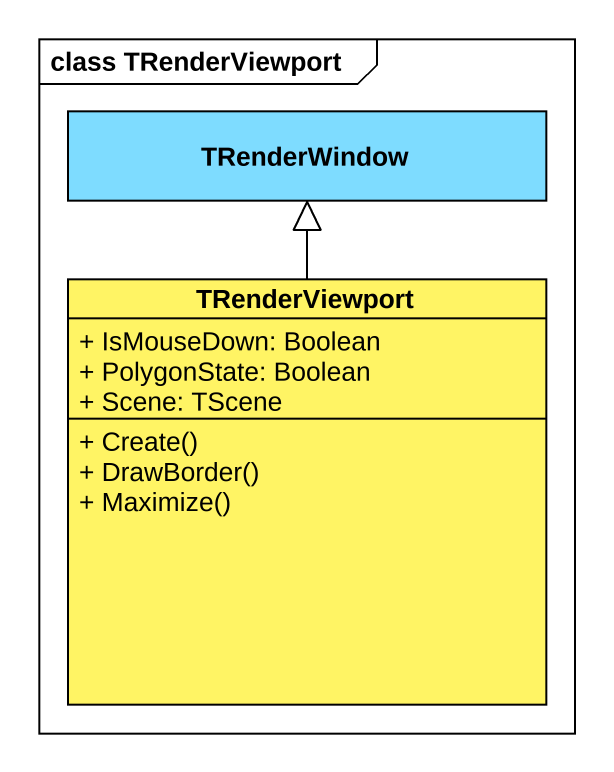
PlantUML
@startuml
mainframe class TRenderViewport
hide circle
hide empty members
skinparam classAttributeIconSize 0
class TRenderWindow #7EDCFF
class TRenderViewport #FFF464 {
  + IsMouseDown: Boolean
  + PolygonState: Boolean
  + Scene: TScene
  + Create()
  + DrawBorder()
  + Maximize()
}
TRenderViewport -up-|> TRenderWindow
@enduml
